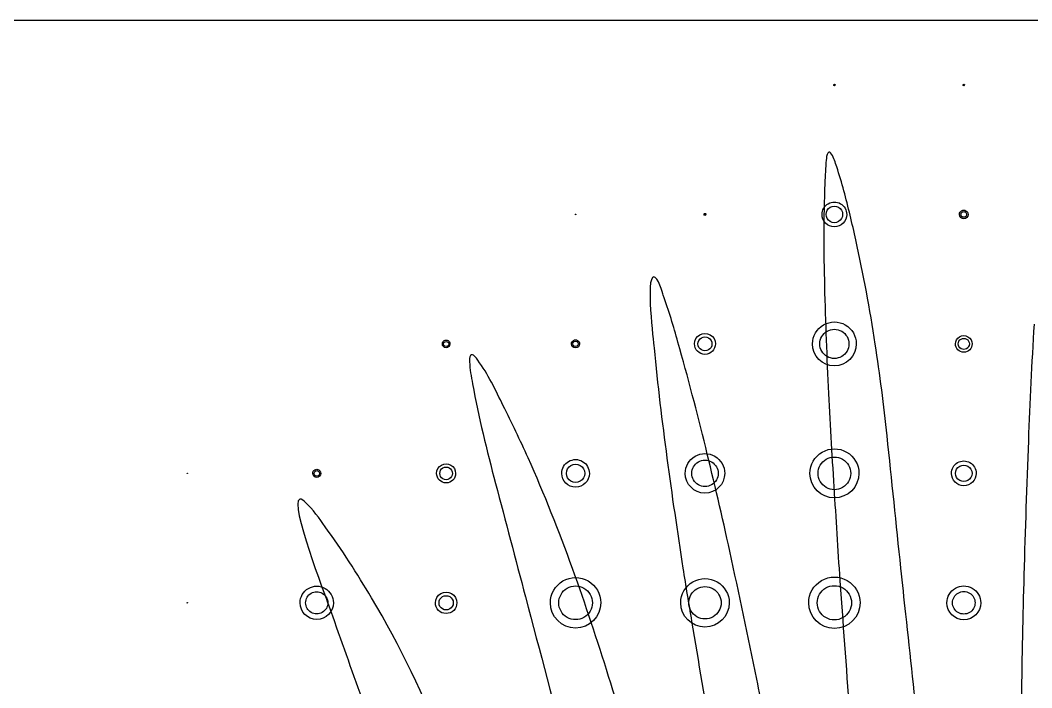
# Model space of a CAD drawing. Extents: x 9 to 391, y 39 to 560.
# Drawn here: x 76.7 to 201.8, y 477.5 to 560 of the extents above; entities that cross this region are included whole.
import ezdxf

# ---------------------------------------------------------------- set-up
doc = ezdxf.new("R2010")
doc.units = 0
doc.layers.add('Capa_1', color=7, linetype='CONTINUOUS')
doc.layers.add('Capa_2', color=7, linetype='CONTINUOUS')

msp = doc.modelspace()

# ---------------------------------------------------------------- linework, layer by layer
at = {"layer": 'Capa_1', "color": 7}
msp.add_lwpolyline([(9.38403, 559.9909), (390.61597, 559.9909), (390.61597, 40.0091), (9.38403, 40.0091)], close=True, dxfattribs=at)
for points in [[(176.57354, 543.57723), (176.40751, 543.40024), (176.41301, 542.92792), (176.38642, 542.71148)], [(177.02756, 543.43143), (176.85604, 543.67721), (176.779, 543.79644), (176.57354, 543.57723)], [(177.67146, 541.88333), (177.49902, 542.38683), (177.33851, 542.9857), (177.02756, 543.43143)], [(176.38642, 542.71148), (176.26904, 541.75585), (176.25067, 540.78555), (176.20756, 539.82441)], [(178.55476, 538.92288), (178.28601, 539.91704), (178.00533, 540.90845), (177.67146, 541.88333)], [(176.20756, 539.82441), (176.01769, 535.59468), (176.05988, 531.34385), (176.16076, 527.11228)], [(180.03425, 532.84334), (179.58481, 534.87932), (179.09867, 536.90981), (178.55476, 538.92288)], [(182.43648, 519.97438), (181.78524, 524.29033), (180.97533, 528.5815), (180.03425, 532.84334)], [(155.0424, 528.28711), (154.04171, 528.23671), (155.0121, 520.29353), (155.0855, 519.5039)], [(156.22656, 526.02459), (156.14306, 526.25478), (155.57257, 528.3137), (155.0424, 528.28711)], [(176.16076, 527.11228), (176.26624, 522.69638), (176.43776, 518.28047), (176.65515, 513.86823)], [(158.04817, 520.20458), (157.49508, 522.15804), (156.92274, 524.11607), (156.22656, 526.02459)], [(202.07264, 522.41299), (201.77822, 517.61556), (201.54799, 512.81355), (201.36729, 508.01063)], [(155.0855, 519.5039), (155.50925, 514.94676), (156.08803, 510.40613), (156.68331, 505.86916)], [(161.47405, 507.17605), (160.40455, 511.53693), (159.26993, 515.88497), (158.04817, 520.20458)], [(183.9013, 508.615), (183.50413, 512.41185), (183.00608, 516.19955), (182.43648, 519.97438)], [(132.38584, 518.56385), (132.23632, 518.41162), (132.28864, 517.96223), (132.29144, 517.77881)], [(132.29144, 517.77881), (132.30884, 516.86445), (132.48313, 515.94458), (132.6464, 515.04765)], [(133.29022, 517.9925), (133.12145, 518.21811), (132.70686, 518.89036), (132.38584, 518.56385)], [(136.44458, 512.34491), (135.49158, 514.24793), (134.56976, 516.28024), (133.29022, 517.9925)], [(132.6464, 515.04765), (133.40037, 510.9188), (134.42583, 506.81195), (135.49165, 502.75372)], [(176.65515, 513.86823), (176.85786, 509.7568), (177.10918, 505.64997), (177.36875, 501.54221)], [(139.5063, 505.91868), (138.52853, 508.08032), (137.50674, 510.22362), (136.44458, 512.34491)], [(185.6101, 492.26376), (185.04051, 497.71418), (184.4709, 503.16459), (183.9013, 508.615)], [(201.36729, 508.01063), (201.16001, 502.49051), (200.97105, 496.97315), (200.81604, 491.45212)], [(164.4587, 494.36855), (163.52864, 498.65056), (162.51784, 502.91972), (161.47405, 507.17605)], [(145.0097, 492.21241), (143.32292, 496.84109), (141.53706, 501.42848), (139.5063, 505.91868)], [(156.68331, 505.86916), (157.27952, 501.32302), (157.97203, 496.78972), (158.66362, 492.25642)], [(135.49165, 502.75372), (136.72075, 498.07919), (137.95902, 493.4074), (139.19361, 488.73471)], [(177.36875, 501.54221), (177.61089, 497.71968), (177.8292, 493.89623), (178.10805, 490.07645)], [(111.28131, 500.80667), (109.96325, 500.41048), (114.4742, 488.77412), (114.84384, 487.72587)], [(111.99033, 500.39488), (111.86008, 500.51224), (111.51337, 500.87637), (111.28131, 500.80667)], [(114.43659, 497.39407), (113.69455, 498.42492), (112.93692, 499.53738), (111.99033, 500.39488)], [(120.16104, 488.60995), (118.36968, 491.61167), (116.47836, 494.55561), (114.43659, 497.39407)], [(167.78459, 478.55106), (166.67566, 483.82355), (165.60158, 489.1043), (164.4587, 494.36855)], [(149.4757, 478.89315), (148.06591, 483.35674), (146.61211, 487.81392), (145.0097, 492.21241)], [(158.66362, 492.25642), (158.99657, 490.07736), (159.36529, 487.90472), (159.72852, 485.73024)], [(186.2219, 486.57673), (186.01735, 488.47241), (185.80823, 490.36809), (185.6101, 492.26376)], [(200.81604, 491.45212), (200.67295, 486.36856), (200.5748, 481.28407), (200.49226, 476.19959)], [(178.10805, 490.07645), (178.51071, 484.55725), (178.91429, 479.03714), (179.31695, 473.51795)], [(129.23979, 470.01912), (126.6743, 476.42151), (123.69697, 482.68356), (120.16104, 488.60995)], [(139.19361, 488.73471), (140.97763, 481.97924), (142.76071, 475.22378), (144.54472, 468.4683)], [(114.84384, 487.72587), (117.39925, 480.47148), (120.00785, 473.23545), (122.58987, 465.99025)], [(187.883, 471.21415), (187.32899, 476.33532), (186.7759, 481.45557), (186.2219, 486.57673)], [(159.72852, 485.73024), (160.57512, 480.66317), (161.42174, 475.59704), (162.26834, 470.52998)], [(153.66103, 465.24556), (152.32646, 469.8128), (150.90933, 474.35618), (149.4757, 478.89315)], [(169.62732, 469.51657), (169.02561, 472.53113), (168.41749, 475.54292), (167.78459, 478.55106)]]:
    msp.add_open_spline(points, degree=3, dxfattribs=at)
at = {"layer": 'Capa_2', "color": 5}
for points in [[(177.442852, 551.990905)], [(193.442852, 551.990905)], [(145.403641, 535.990904)], [(161.462462, 535.990905)], [(178.403636, 535.990904)], [(193.736969, 535.990904)], [(129.697758, 519.990904)], [(145.717358, 519.990905)], [(162.246772, 519.990905)], [(179.187946, 519.990905)], [(194.070298, 519.990904)], [(97.403637, 503.990905)], [(113.717358, 503.990905)], [(130.16834, 503.990905)], [(146.521279, 503.990905)], [(163.011482, 503.990905)], [(179.403632, 503.990905)], [(194.403636, 503.990905)], [(97.403637, 487.990905)], [(114.756575, 487.990905)], [(130.266383, 487.990905)], [(147.462463, 487.990905)], [(163.384031, 487.990905)], [(179.501674, 487.990905)], [(194.776186, 487.990905)]]:
    msp.add_lwpolyline(points, close=True, dxfattribs=at)
at = {"layer": 'Capa_2', "color": 7}
for points in [[(177.472263, 551.990905)], [(193.472263, 551.990905)], [(145.413444, 535.990904)], [(161.501678, 535.990905)], [(178.91344, 535.990904)], [(193.91344, 535.990904)], [(129.854621, 519.990904)], [(145.884025, 519.990905)], [(162.678145, 519.990905)], [(180.089907, 519.990905)], [(194.413435, 519.990904)], [(97.41344, 503.990905)], [(113.884025, 503.990905)], [(130.560497, 503.990905)], [(147.089907, 503.990905)], [(163.825207, 503.990905)], [(180.413436, 503.990905)], [(194.91344, 503.990905)], [(97.41344, 487.990905)], [(115.44285, 487.990905)], [(130.707559, 487.990905)], [(148.501679, 487.990905)], [(164.384031, 487.990905)], [(180.560498, 487.990905)], [(195.472264, 487.990905)]]:
    msp.add_lwpolyline(points, close=True, dxfattribs=at)
for points in [[(177.295793, 551.990905), (177.295793, 552.022428), (177.31261, 552.051557), (177.33991, 552.067319)], [(177.384028, 551.902669), (177.335297, 551.902669), (177.295793, 551.942173), (177.295793, 551.990905)], [(177.33991, 552.067319), (177.367211, 552.08308), (177.400846, 552.08308), (177.428146, 552.067319)], [(177.472263, 551.990905), (177.472263, 551.942173), (177.432759, 551.902669), (177.384028, 551.902669)], [(177.428146, 552.067319), (177.455446, 552.051557), (177.472263, 552.022428), (177.472263, 551.990905)], [(193.295793, 551.990905), (193.295793, 552.022428), (193.31261, 552.051557), (193.33991, 552.067319)], [(193.384028, 551.902669), (193.335297, 551.902669), (193.295793, 551.942173), (193.295793, 551.990905)], [(193.33991, 552.067319), (193.367211, 552.08308), (193.400846, 552.08308), (193.428146, 552.067319)], [(193.472263, 551.990905), (193.472263, 551.942173), (193.432759, 551.902669), (193.384028, 551.902669)], [(193.428146, 552.067319), (193.455446, 552.051557), (193.472263, 552.022428), (193.472263, 551.990905)], [(175.854617, 535.990904), (175.854617, 536.53731), (176.146121, 537.042211), (176.619323, 537.315414)], [(176.619323, 537.315414), (177.092524, 537.588617), (177.675533, 537.588617), (178.148734, 537.315414)], [(178.148734, 537.315414), (178.621936, 537.042211), (178.91344, 536.53731), (178.91344, 535.990904)], [(193.119322, 536.449388), (193.283123, 536.543959), (193.484933, 536.543959), (193.648734, 536.449388)], [(145.354621, 535.990904), (145.354621, 536.001412), (145.360227, 536.011122), (145.369327, 536.016376)], [(145.384033, 535.961493), (145.367789, 535.961493), (145.354621, 535.974661), (145.354621, 535.990904)], [(145.369327, 536.016376), (145.378427, 536.02163), (145.389639, 536.02163), (145.398739, 536.016376)], [(145.413444, 535.990904), (145.413444, 535.974661), (145.400276, 535.961493), (145.384033, 535.961493)], [(145.398739, 536.016376), (145.407839, 536.011122), (145.413444, 536.001412), (145.413444, 535.990904)], [(161.266384, 535.990905), (161.266384, 536.032936), (161.288807, 536.071775), (161.325207, 536.09279)], [(161.384031, 535.873258), (161.319056, 535.873258), (161.266384, 535.92593), (161.266384, 535.990905)], [(161.325207, 536.09279), (161.361607, 536.113806), (161.406454, 536.113806), (161.442854, 536.09279)], [(161.501678, 535.990905), (161.501678, 535.92593), (161.449005, 535.873258), (161.384031, 535.873258)], [(161.442854, 536.09279), (161.479254, 536.071775), (161.501678, 536.032936), (161.501678, 535.990905)], [(177.384028, 534.461493), (176.539358, 534.461493), (175.854617, 535.146234), (175.854617, 535.990904)], [(178.91344, 535.990904), (178.91344, 535.146234), (178.228699, 534.461493), (177.384028, 534.461493)], [(192.854616, 535.990904), (192.854616, 536.180045), (192.955521, 536.354818), (193.119322, 536.449388)], [(193.384028, 535.461493), (193.091642, 535.461493), (192.854616, 535.698518), (192.854616, 535.990904)], [(193.91344, 535.990904), (193.91344, 535.698518), (193.676414, 535.461493), (193.384028, 535.461493)], [(193.648734, 536.449388), (193.812534, 536.354818), (193.91344, 536.180045), (193.91344, 535.990904)], [(176.031084, 522.334268), (176.868287, 522.817627), (177.899763, 522.817627), (178.736966, 522.334268)], [(174.678143, 519.990905), (174.678143, 520.957624), (175.193881, 521.850908), (176.031084, 522.334268)], [(178.736966, 522.334268), (179.574169, 521.850908), (180.089907, 520.957624), (180.089907, 519.990905)], [(128.913444, 519.990904), (128.913444, 520.159029), (129.003138, 520.314383), (129.148738, 520.398446)], [(129.148738, 520.398446), (129.294339, 520.482508), (129.473726, 520.482508), (129.619327, 520.398446)], [(129.619327, 520.398446), (129.764927, 520.314383), (129.854621, 520.159029), (129.854621, 519.990904)], [(144.884025, 519.990905), (144.884025, 520.169538), (144.979325, 520.334601), (145.134025, 520.423918)], [(145.134025, 520.423918), (145.288726, 520.513234), (145.479325, 520.513234), (145.634025, 520.423918)], [(145.634025, 520.423918), (145.788726, 520.334601), (145.884025, 520.169538), (145.884025, 519.990905)], [(160.08991, 519.990905), (160.08991, 520.453248), (160.336567, 520.880471), (160.736968, 521.111643)], [(160.736968, 521.111643), (161.13737, 521.342815), (161.630685, 521.342815), (162.031086, 521.111643)], [(162.031086, 521.111643), (162.431487, 520.880471), (162.678145, 520.453248), (162.678145, 519.990905)], [(192.354611, 519.990904), (192.354611, 520.358678), (192.550816, 520.698514), (192.869317, 520.882401)], [(192.869317, 520.882401), (193.187818, 521.066288), (193.580228, 521.066288), (193.898729, 520.882401)], [(193.898729, 520.882401), (194.21723, 520.698514), (194.413435, 520.358678), (194.413435, 519.990904)], [(129.384033, 519.520316), (129.124134, 519.520316), (128.913444, 519.731006), (128.913444, 519.990904)], [(129.854621, 519.990904), (129.854621, 519.731006), (129.643931, 519.520316), (129.384033, 519.520316)], [(145.384025, 519.490905), (145.107883, 519.490905), (144.884025, 519.714763), (144.884025, 519.990905)], [(145.884025, 519.990905), (145.884025, 519.714763), (145.660168, 519.490905), (145.384025, 519.490905)], [(161.384027, 518.696787), (160.669306, 518.696787), (160.08991, 519.276183), (160.08991, 519.990905)], [(162.678145, 519.990905), (162.678145, 519.276183), (162.098749, 518.696787), (161.384027, 518.696787)], [(177.384025, 517.285023), (175.889607, 517.285023), (174.678143, 518.496487), (174.678143, 519.990905)], [(180.089907, 519.990905), (180.089907, 518.496488), (178.878442, 517.285023), (177.384025, 517.285023)], [(193.384023, 518.961493), (192.815495, 518.961493), (192.354611, 519.422376), (192.354611, 519.990904)], [(194.413435, 519.990904), (194.413435, 519.422376), (193.952551, 518.961493), (193.384023, 518.961493)], [(160.163443, 506.105025), (160.918745, 506.5411), (161.849317, 506.5411), (162.604619, 506.105025)], [(174.354612, 503.990905), (174.354612, 505.07321), (174.932015, 506.0733), (175.869318, 506.614452)], [(175.869318, 506.614452), (176.806621, 507.155605), (177.961427, 507.155605), (178.89873, 506.614452)], [(178.89873, 506.614452), (179.836033, 506.0733), (180.413436, 505.07321), (180.413436, 503.990905)], [(143.678142, 503.990905), (143.678142, 504.600358), (144.003281, 505.163516), (144.531083, 505.468242)], [(144.531083, 505.468242), (145.058885, 505.772969), (145.709164, 505.772969), (146.236966, 505.468242)], [(146.236966, 505.468242), (146.764767, 505.163516), (147.089907, 504.600358), (147.089907, 503.990905)], [(158.942855, 503.990905), (158.942855, 504.863053), (159.40814, 505.668951), (160.163443, 506.105025)], [(162.604619, 506.105025), (163.359922, 505.668951), (163.825207, 504.863053), (163.825207, 503.990905)], [(191.854617, 503.990905), (191.854617, 504.537311), (192.146121, 505.042212), (192.619323, 505.315415)], [(192.619323, 505.315415), (193.092524, 505.588618), (193.675533, 505.588618), (194.148734, 505.315415)], [(194.148734, 505.315415), (194.621936, 505.042212), (194.91344, 504.537311), (194.91344, 503.990905)], [(97.354617, 503.990905), (97.354617, 504.001413), (97.360223, 504.011123), (97.369323, 504.016377)], [(97.369323, 504.016377), (97.378423, 504.021631), (97.389635, 504.021631), (97.398735, 504.016377)], [(97.398735, 504.016377), (97.407835, 504.011123), (97.41344, 504.001413), (97.41344, 503.990905)], [(112.884025, 503.990905), (112.884025, 504.169538), (112.979325, 504.334601), (113.134025, 504.423918)], [(113.134025, 504.423918), (113.288726, 504.513234), (113.479325, 504.513234), (113.634025, 504.423918)], [(113.634025, 504.423918), (113.788726, 504.334601), (113.884025, 504.169538), (113.884025, 503.990905)], [(128.207556, 503.990905), (128.207556, 504.411217), (128.43179, 504.799602), (128.795791, 505.009758)], [(128.795791, 505.009758), (129.159792, 505.219914), (129.608261, 505.219914), (129.972262, 505.009758)], [(129.972262, 505.009758), (130.336263, 504.799602), (130.560497, 504.411217), (130.560497, 503.990905)], [(97.384029, 503.961494), (97.367785, 503.961494), (97.354617, 503.974662), (97.354617, 503.990905)], [(97.41344, 503.990905), (97.41344, 503.974662), (97.400272, 503.961494), (97.384029, 503.961494)], [(113.384025, 503.490905), (113.107883, 503.490905), (112.884025, 503.714763), (112.884025, 503.990905)], [(113.884025, 503.990905), (113.884025, 503.714763), (113.660168, 503.490905), (113.384025, 503.490905)], [(129.384027, 502.814434), (128.73428, 502.814434), (128.207556, 503.341158), (128.207556, 503.990905)], [(130.560497, 503.990905), (130.560497, 503.341158), (130.033773, 502.814434), (129.384027, 502.814434)], [(145.384024, 502.285023), (144.441892, 502.285023), (143.678142, 503.048772), (143.678142, 503.990905)], [(147.089907, 503.990905), (147.089907, 503.048772), (146.326157, 502.285023), (145.384024, 502.285023)], [(161.384031, 501.549728), (160.035806, 501.549728), (158.942855, 502.64268), (158.942855, 503.990905)], [(163.825207, 503.990905), (163.825207, 502.64268), (162.732255, 501.549728), (161.384031, 501.549728)], [(177.384024, 500.961494), (175.710926, 500.961494), (174.354612, 502.317807), (174.354612, 503.990905)], [(180.413436, 503.990905), (180.413436, 502.317807), (179.057122, 500.961494), (177.384024, 500.961494)], [(193.384028, 502.461494), (192.539358, 502.461494), (191.854617, 503.146235), (191.854617, 503.990905)], [(194.91344, 503.990905), (194.91344, 503.146235), (194.228699, 502.461494), (193.384028, 502.461494)], [(142.266385, 487.990905), (142.266385, 489.104733), (142.860605, 490.133953), (143.825209, 490.690867)], [(143.825209, 490.690867), (144.789812, 491.247781), (145.978252, 491.247781), (146.942856, 490.690867)], [(146.942856, 490.690867), (147.907459, 490.133953), (148.501679, 489.104733), (148.501679, 487.990905)], [(158.384032, 487.990905), (158.384032, 489.062701), (158.955828, 490.053082), (159.884032, 490.588981)], [(159.884032, 490.588981), (160.812235, 491.124879), (161.955828, 491.124879), (162.884031, 490.588981)], [(162.884031, 490.588981), (163.812235, 490.053082), (164.384031, 489.062701), (164.384031, 487.990905)], [(174.207557, 487.990905), (174.207557, 489.125749), (174.812989, 490.174388), (175.795792, 490.741809)], [(175.795792, 490.741809), (176.778596, 491.309231), (177.989459, 491.309231), (178.972263, 490.741809)], [(178.972263, 490.741809), (179.955066, 490.174388), (180.560498, 489.125749), (180.560498, 487.990905)], [(111.325203, 487.990905), (111.325203, 488.726451), (111.717612, 489.406125), (112.354615, 489.773898)], [(112.354615, 489.773898), (112.991617, 490.141671), (113.776436, 490.141671), (114.413438, 489.773898)], [(114.413438, 489.773898), (115.05044, 489.406125), (115.44285, 488.726451), (115.44285, 487.990905)], [(128.0605, 487.990905), (128.0605, 488.463757), (128.312764, 488.900689), (128.722265, 489.137115)], [(128.722265, 489.137115), (129.131767, 489.373541), (129.636293, 489.373541), (130.045794, 489.137115)], [(130.045794, 489.137115), (130.455296, 488.900689), (130.707559, 488.463757), (130.707559, 487.990905)], [(191.295794, 487.990905), (191.295794, 488.73696), (191.693809, 489.426343), (192.339911, 489.79937)], [(192.339911, 489.79937), (192.986014, 490.172397), (193.782044, 490.172397), (194.428147, 489.79937)], [(194.428147, 489.79937), (195.074249, 489.426343), (195.472264, 488.73696), (195.472264, 487.990905)], [(97.354617, 487.990905), (97.354617, 488.001413), (97.360223, 488.011123), (97.369323, 488.016377)], [(97.384029, 487.961494), (97.367785, 487.961494), (97.354617, 487.974662), (97.354617, 487.990905)], [(97.369323, 488.016377), (97.378423, 488.021631), (97.389635, 488.021631), (97.398735, 488.016377)], [(97.41344, 487.990905), (97.41344, 487.974662), (97.400272, 487.961494), (97.384029, 487.961494)], [(97.398735, 488.016377), (97.407835, 488.011123), (97.41344, 488.001413), (97.41344, 487.990905)], [(113.384026, 485.932081), (112.24697, 485.932081), (111.325203, 486.853848), (111.325203, 487.990905)], [(115.44285, 487.990905), (115.44285, 486.853848), (114.521083, 485.932081), (113.384026, 485.932081)], [(129.38403, 486.667376), (128.653065, 486.667376), (128.0605, 487.25994), (128.0605, 487.990905)], [(130.707559, 487.990905), (130.707559, 487.25994), (130.114995, 486.667376), (129.38403, 486.667376)], [(145.384032, 484.873259), (143.662203, 484.873259), (142.266385, 486.269077), (142.266385, 487.990905)], [(148.501679, 487.990906), (148.501679, 486.269077), (147.105861, 484.873259), (145.384032, 484.873259)], [(161.384032, 484.990905), (159.727177, 484.990905), (158.384032, 486.33405), (158.384032, 487.990905)], [(164.384031, 487.990905), (164.384031, 486.33405), (163.040886, 484.990905), (161.384032, 484.990905)], [(177.384027, 484.814435), (175.629711, 484.814435), (174.207557, 486.236589), (174.207557, 487.990905)], [(180.560498, 487.990905), (180.560498, 486.236589), (179.138344, 484.814435), (177.384027, 484.814435)], [(193.384029, 485.90267), (192.230729, 485.90267), (191.295794, 486.837605), (191.295794, 487.990905)], [(195.472264, 487.990905), (195.472264, 486.837605), (194.537329, 485.90267), (193.384029, 485.90267)]]:
    msp.add_open_spline(points, degree=3, dxfattribs=at)
at = {"layer": 'Capa_2', "color": 5}
for points in [[(177.325205, 551.990905), (177.325205, 552.01192), (177.336416, 552.031339), (177.354616, 552.041847)], [(177.354616, 551.939962), (177.336416, 551.95047), (177.325205, 551.969889), (177.325205, 551.990905)], [(177.354616, 552.041847), (177.372816, 552.052355), (177.39524, 552.052355), (177.41344, 552.041847)], [(177.41344, 551.939962), (177.39524, 551.929454), (177.372816, 551.929454), (177.354616, 551.939962)], [(177.41344, 552.041847), (177.43164, 552.031339), (177.442852, 552.01192), (177.442852, 551.990905)], [(177.442852, 551.990905), (177.442852, 551.969889), (177.43164, 551.95047), (177.41344, 551.939962)], [(193.325205, 551.990905), (193.325205, 552.01192), (193.336416, 552.031339), (193.354616, 552.041847)], [(193.354616, 551.939962), (193.336416, 551.95047), (193.325205, 551.969889), (193.325205, 551.990905)], [(193.354616, 552.041847), (193.372816, 552.052355), (193.39524, 552.052355), (193.41344, 552.041847)], [(193.41344, 551.939962), (193.39524, 551.929454), (193.372816, 551.929454), (193.354616, 551.939962)], [(193.41344, 552.041847), (193.43164, 552.031339), (193.442852, 552.01192), (193.442852, 551.990905)], [(193.442852, 551.990905), (193.442852, 551.969889), (193.43164, 551.95047), (193.41344, 551.939962)], [(176.364421, 535.990904), (176.364421, 536.355175), (176.558757, 536.691775), (176.874225, 536.873911)], [(176.874225, 536.873911), (177.189692, 537.056046), (177.578365, 537.056046), (177.893832, 536.873911)], [(177.893832, 536.873911), (178.2093, 536.691775), (178.403636, 536.355175), (178.403636, 535.990904)], [(145.364425, 535.990904), (145.364425, 535.99791), (145.368162, 536.004383), (145.374229, 536.007885)], [(145.374229, 535.973924), (145.368162, 535.977426), (145.364425, 535.983899), (145.364425, 535.990904)], [(145.374229, 536.007885), (145.380295, 536.011388), (145.38777, 536.011388), (145.393837, 536.007885)], [(145.393837, 535.973924), (145.38777, 535.970421), (145.380295, 535.970421), (145.374229, 535.973924)], [(145.393837, 536.007885), (145.399903, 536.004383), (145.403641, 535.99791), (145.403641, 535.990904)], [(145.403641, 535.990904), (145.403641, 535.983899), (145.399903, 535.977426), (145.393837, 535.973924)], [(161.305599, 535.990905), (161.305599, 536.018926), (161.320548, 536.044818), (161.344815, 536.058828)], [(161.344815, 535.922981), (161.320548, 535.936992), (161.305599, 535.962884), (161.305599, 535.990905)], [(161.344815, 536.058828), (161.369082, 536.072839), (161.39898, 536.072839), (161.423246, 536.058828)], [(161.423246, 535.922981), (161.39898, 535.908971), (161.369082, 535.908971), (161.344815, 535.922981)], [(161.423246, 536.058828), (161.447513, 536.044818), (161.462462, 536.018926), (161.462462, 535.990905)], [(161.462462, 535.990905), (161.462462, 535.962884), (161.447513, 535.936992), (161.423246, 535.922981)], [(176.874225, 535.107898), (176.558757, 535.290033), (176.364421, 535.626633), (176.364421, 535.990904)], [(178.403636, 535.990904), (178.403636, 535.626633), (178.2093, 535.290033), (177.893832, 535.107898)], [(193.031087, 535.990904), (193.031087, 536.116998), (193.098357, 536.233514), (193.207557, 536.29656)], [(193.207557, 535.685248), (193.098357, 535.748295), (193.031087, 535.864811), (193.031087, 535.990904)], [(193.207557, 536.29656), (193.316758, 536.359607), (193.451298, 536.359607), (193.560498, 536.29656)], [(193.560498, 535.685248), (193.451298, 535.622202), (193.316758, 535.622202), (193.207557, 535.685248)], [(193.560498, 536.29656), (193.669699, 536.233514), (193.736969, 536.116998), (193.736969, 535.990904)], [(193.736969, 535.990904), (193.736969, 535.864811), (193.669699, 535.748295), (193.560498, 535.685248)], [(177.893832, 535.107898), (177.578365, 534.925763), (177.189692, 534.925763), (176.874225, 535.107898)], [(175.580103, 519.990905), (175.580103, 520.635384), (175.923929, 521.230907), (176.482064, 521.553147)], [(176.482064, 521.553147), (177.040199, 521.875386), (177.72785, 521.875386), (178.285985, 521.553147)], [(178.285985, 521.553147), (178.844121, 521.230907), (179.187946, 520.635384), (179.187946, 519.990905)], [(129.070307, 519.990904), (129.070307, 520.102988), (129.130103, 520.206557), (129.22717, 520.262599)], [(129.22717, 520.262599), (129.324237, 520.31864), (129.443828, 520.31864), (129.540895, 520.262599)], [(129.540895, 520.262599), (129.637962, 520.206557), (129.697758, 520.102988), (129.697758, 519.990904)], [(145.050692, 519.990905), (145.050692, 520.109993), (145.114225, 520.220036), (145.217359, 520.27958)], [(145.217359, 520.27958), (145.320492, 520.339124), (145.447558, 520.339124), (145.550692, 520.27958)], [(145.550692, 520.27958), (145.653826, 520.220036), (145.717358, 520.109993), (145.717358, 519.990905)], [(160.521282, 519.990905), (160.521282, 520.299134), (160.68572, 520.583949), (160.952655, 520.738064)], [(160.952655, 520.738064), (161.219589, 520.892178), (161.548465, 520.892178), (161.8154, 520.738064)], [(161.8154, 520.738064), (162.082334, 520.583949), (162.246772, 520.299134), (162.246772, 519.990905)], [(192.697749, 519.990904), (192.697749, 520.236087), (192.828552, 520.462644), (193.040886, 520.585235)], [(193.040886, 520.585235), (193.25322, 520.707827), (193.514826, 520.707827), (193.72716, 520.585235)], [(193.72716, 520.585235), (193.939494, 520.462644), (194.070298, 520.236087), (194.070298, 519.990904)], [(129.22717, 519.71921), (129.130103, 519.775252), (129.070307, 519.878821), (129.070307, 519.990904)], [(129.540895, 519.71921), (129.443828, 519.663169), (129.324237, 519.663169), (129.22717, 519.71921)], [(129.697758, 519.990904), (129.697758, 519.878821), (129.637962, 519.775252), (129.540895, 519.71921)], [(145.217359, 519.70223), (145.114225, 519.761774), (145.050692, 519.871816), (145.050692, 519.990905)], [(145.550692, 519.70223), (145.447558, 519.642686), (145.320492, 519.642686), (145.217359, 519.70223)], [(145.717358, 519.990905), (145.717358, 519.871816), (145.653826, 519.761774), (145.550692, 519.70223)], [(160.952655, 519.243745), (160.68572, 519.39786), (160.521282, 519.682675), (160.521282, 519.990905)], [(161.8154, 519.243745), (161.548465, 519.089631), (161.219589, 519.089631), (160.952655, 519.243745)], [(162.246772, 519.990905), (162.246772, 519.682675), (162.082334, 519.39786), (161.8154, 519.243745)], [(176.482064, 518.428663), (175.923929, 518.750903), (175.580103, 519.346426), (175.580103, 519.990905)], [(179.187946, 519.990905), (179.187946, 519.346426), (178.844121, 518.750903), (178.285985, 518.428663)], [(193.040886, 519.396573), (192.828552, 519.519164), (192.697749, 519.745722), (192.697749, 519.990904)], [(193.72716, 519.396573), (193.514826, 519.273982), (193.25322, 519.273982), (193.040886, 519.396573)], [(194.070298, 519.990904), (194.070298, 519.745722), (193.939494, 519.519164), (193.72716, 519.396573)], [(178.285985, 518.428663), (177.72785, 518.106424), (177.040199, 518.106424), (176.482064, 518.428663)], [(159.75658, 503.990905), (159.75658, 504.572337), (160.06677, 505.109602), (160.570305, 505.400319)], [(160.570305, 505.400319), (161.073841, 505.691035), (161.694221, 505.691035), (162.197756, 505.400319)], [(162.197756, 505.400319), (162.701291, 505.109602), (163.011482, 504.572337), (163.011482, 503.990905)], [(175.364416, 503.990905), (175.364416, 504.712441), (175.749351, 505.379168), (176.37422, 505.739937)], [(176.37422, 505.739937), (176.999089, 506.100705), (177.768959, 506.100705), (178.393828, 505.739937)], [(178.393828, 505.739937), (179.018697, 505.379168), (179.403632, 504.712441), (179.403632, 503.990905)], [(97.364421, 503.990905), (97.364421, 503.997911), (97.368158, 504.004384), (97.374225, 504.007886)], [(97.374225, 504.007886), (97.380291, 504.011389), (97.387766, 504.011389), (97.393833, 504.007886)], [(97.393833, 504.007886), (97.399899, 504.004384), (97.403637, 503.997911), (97.403637, 503.990905)], [(113.050692, 503.990905), (113.050692, 504.109993), (113.114225, 504.220036), (113.217359, 504.27958)], [(113.217359, 504.27958), (113.320492, 504.339124), (113.447558, 504.339124), (113.550692, 504.27958)], [(113.550692, 504.27958), (113.653826, 504.220036), (113.717358, 504.109993), (113.717358, 503.990905)], [(128.599713, 503.990905), (128.599713, 504.271113), (128.749202, 504.530036), (128.99187, 504.67014)], [(128.99187, 504.67014), (129.234537, 504.810244), (129.533516, 504.810244), (129.776183, 504.67014)], [(129.776183, 504.67014), (130.018851, 504.530036), (130.16834, 504.271113), (130.16834, 503.990905)], [(144.24677, 503.990905), (144.24677, 504.397207), (144.463529, 504.772646), (144.815397, 504.975797)], [(144.815397, 504.975797), (145.167265, 505.178948), (145.600784, 505.178948), (145.952652, 504.975797)], [(145.952652, 504.975797), (146.30452, 504.772646), (146.521279, 504.397207), (146.521279, 503.990905)], [(192.364421, 503.990905), (192.364421, 504.355176), (192.558757, 504.691776), (192.874225, 504.873912)], [(192.874225, 504.873912), (193.189692, 505.056047), (193.578365, 505.056047), (193.893832, 504.873912)], [(193.893832, 504.873912), (194.2093, 504.691776), (194.403636, 504.355176), (194.403636, 503.990905)], [(97.374225, 503.973925), (97.368158, 503.977427), (97.364421, 503.9839), (97.364421, 503.990905)], [(97.393833, 503.973925), (97.387766, 503.970422), (97.380291, 503.970422), (97.374225, 503.973925)], [(97.403637, 503.990905), (97.403637, 503.9839), (97.399899, 503.977427), (97.393833, 503.973925)], [(113.217359, 503.70223), (113.114225, 503.761774), (113.050692, 503.871816), (113.050692, 503.990905)], [(113.550692, 503.70223), (113.447558, 503.642686), (113.320492, 503.642686), (113.217359, 503.70223)], [(113.717358, 503.990905), (113.717358, 503.871816), (113.653826, 503.761774), (113.550692, 503.70223)], [(128.99187, 503.311669), (128.749202, 503.451773), (128.599713, 503.710696), (128.599713, 503.990905)], [(129.776183, 503.311669), (129.533516, 503.171565), (129.234537, 503.171565), (128.99187, 503.311669)], [(130.16834, 503.990905), (130.16834, 503.710696), (130.018851, 503.451773), (129.776183, 503.311669)], [(144.815397, 503.006013), (144.463529, 503.209165), (144.24677, 503.584603), (144.24677, 503.990905)], [(145.952652, 503.006013), (145.600784, 502.802862), (145.167265, 502.802862), (144.815397, 503.006013)], [(146.521279, 503.990905), (146.521279, 503.584603), (146.30452, 503.209165), (145.952652, 503.006013)], [(160.570305, 502.581491), (160.06677, 502.872207), (159.75658, 503.409473), (159.75658, 503.990905)], [(163.011482, 503.990905), (163.011482, 503.409473), (162.701291, 502.872207), (162.197756, 502.581491)], [(176.37422, 502.241873), (175.749351, 502.602642), (175.364416, 503.269369), (175.364416, 503.990905)], [(179.403632, 503.990905), (179.403632, 503.269369), (179.018697, 502.602642), (178.393828, 502.241873)], [(192.874225, 503.107899), (192.558757, 503.290034), (192.364421, 503.626634), (192.364421, 503.990905)], [(193.893832, 503.107899), (193.578365, 502.925764), (193.189692, 502.925764), (192.874225, 503.107899)], [(194.403636, 503.990905), (194.403636, 503.626634), (194.2093, 503.290034), (193.893832, 503.107899)], [(162.197756, 502.581491), (161.694221, 502.290775), (161.073841, 502.290775), (160.570305, 502.581491)], [(178.393828, 502.241873), (177.768959, 501.881105), (176.999089, 501.881105), (176.37422, 502.241873)], [(112.011477, 487.990905), (112.011477, 488.481269), (112.273084, 488.934385), (112.697752, 489.179567)], [(112.697752, 489.179567), (113.12242, 489.424749), (113.645633, 489.424749), (114.070301, 489.179567)], [(114.070301, 489.179567), (114.494969, 488.934385), (114.756575, 488.481269), (114.756575, 487.990905)], [(143.305601, 487.990905), (143.305601, 488.733457), (143.701748, 489.419604), (144.344816, 489.79088)], [(144.344816, 489.79088), (144.987885, 490.162156), (145.780179, 490.162156), (146.423248, 489.79088)], [(146.423248, 489.79088), (147.066317, 489.419604), (147.462463, 488.733457), (147.462463, 487.990905)], [(159.384032, 487.990905), (159.384032, 488.705436), (159.765229, 489.36569), (160.384032, 489.722955)], [(160.384032, 489.722955), (161.002834, 490.080221), (161.765229, 490.080221), (162.384031, 489.722955)], [(162.384031, 489.722955), (163.002834, 489.36569), (163.384031, 488.705436), (163.384031, 487.990905)], [(175.26638, 487.990905), (175.26638, 488.747468), (175.670002, 489.44656), (176.325204, 489.824841)], [(176.325204, 489.824841), (176.980406, 490.203123), (177.787649, 490.203123), (178.442851, 489.824841)], [(178.442851, 489.824841), (179.098053, 489.44656), (179.501674, 488.747468), (179.501674, 487.990905)], [(191.991872, 487.990905), (191.991872, 488.488275), (192.257216, 488.947863), (192.687951, 489.196548)], [(192.687951, 489.196548), (193.118685, 489.445233), (193.649373, 489.445233), (194.080107, 489.196548)], [(194.080107, 489.196548), (194.510842, 488.947863), (194.776186, 488.488275), (194.776186, 487.990905)], [(97.364421, 487.990905), (97.364421, 487.997911), (97.368158, 488.004384), (97.374225, 488.007886)], [(97.374225, 487.973925), (97.368158, 487.977427), (97.364421, 487.9839), (97.364421, 487.990905)], [(97.374225, 488.007886), (97.380291, 488.011389), (97.387766, 488.011389), (97.393833, 488.007886)], [(97.393833, 487.973925), (97.387766, 487.970422), (97.380291, 487.970422), (97.374225, 487.973925)], [(97.393833, 488.007886), (97.399899, 488.004384), (97.403637, 487.997911), (97.403637, 487.990905)], [(97.403637, 487.990905), (97.403637, 487.9839), (97.399899, 487.977427), (97.393833, 487.973925)], [(112.697752, 486.802242), (112.273084, 487.047425), (112.011477, 487.50054), (112.011477, 487.990905)], [(114.756575, 487.990905), (114.756575, 487.50054), (114.494969, 487.047425), (114.070301, 486.802242)], [(128.501677, 487.990905), (128.501677, 488.306139), (128.669852, 488.597428), (128.942853, 488.755045)], [(128.942853, 487.226765), (128.669852, 487.384382), (128.501677, 487.675671), (128.501677, 487.990905)], [(128.942853, 488.755045), (129.215854, 488.912662), (129.552205, 488.912662), (129.825206, 488.755045)], [(129.825206, 488.755045), (130.098207, 488.597428), (130.266383, 488.306139), (130.266383, 487.990905)], [(130.266383, 487.990905), (130.266383, 487.675671), (130.098207, 487.384382), (129.825206, 487.226765)], [(144.344816, 486.190931), (143.701748, 486.562207), (143.305601, 487.248354), (143.305601, 487.990905)], [(147.462463, 487.990905), (147.462463, 487.248354), (147.066317, 486.562207), (146.423248, 486.190931)], [(160.384032, 486.258854), (159.765229, 486.616119), (159.384032, 487.276373), (159.384032, 487.990905)], [(163.384031, 487.990905), (163.384031, 487.276373), (163.002834, 486.616119), (162.384031, 486.258854)], [(176.325204, 486.156969), (175.670002, 486.535251), (175.26638, 487.234343), (175.26638, 487.990905)], [(179.501674, 487.990905), (179.501674, 487.234343), (179.098053, 486.535251), (178.442851, 486.156969)], [(192.687951, 486.785262), (192.257216, 487.033947), (191.991872, 487.493535), (191.991872, 487.990905)], [(194.776186, 487.990905), (194.776186, 487.493535), (194.510842, 487.033947), (194.080107, 486.785262)], [(114.070301, 486.802242), (113.645633, 486.55706), (113.12242, 486.55706), (112.697752, 486.802242)], [(129.825206, 487.226765), (129.552205, 487.069148), (129.215854, 487.069148), (128.942853, 487.226765)], [(194.080107, 486.785262), (193.649373, 486.536577), (193.118685, 486.536577), (192.687951, 486.785262)], [(146.423248, 486.190931), (145.780179, 485.819655), (144.987885, 485.819655), (144.344816, 486.190931)], [(162.384031, 486.258854), (161.765229, 485.901588), (161.002834, 485.901588), (160.384032, 486.258854)], [(178.442851, 486.156969), (177.787649, 485.778688), (176.980406, 485.778688), (176.325204, 486.156969)]]:
    msp.add_open_spline(points, degree=3, dxfattribs=at)

doc.saveas('drawing.dxf')
